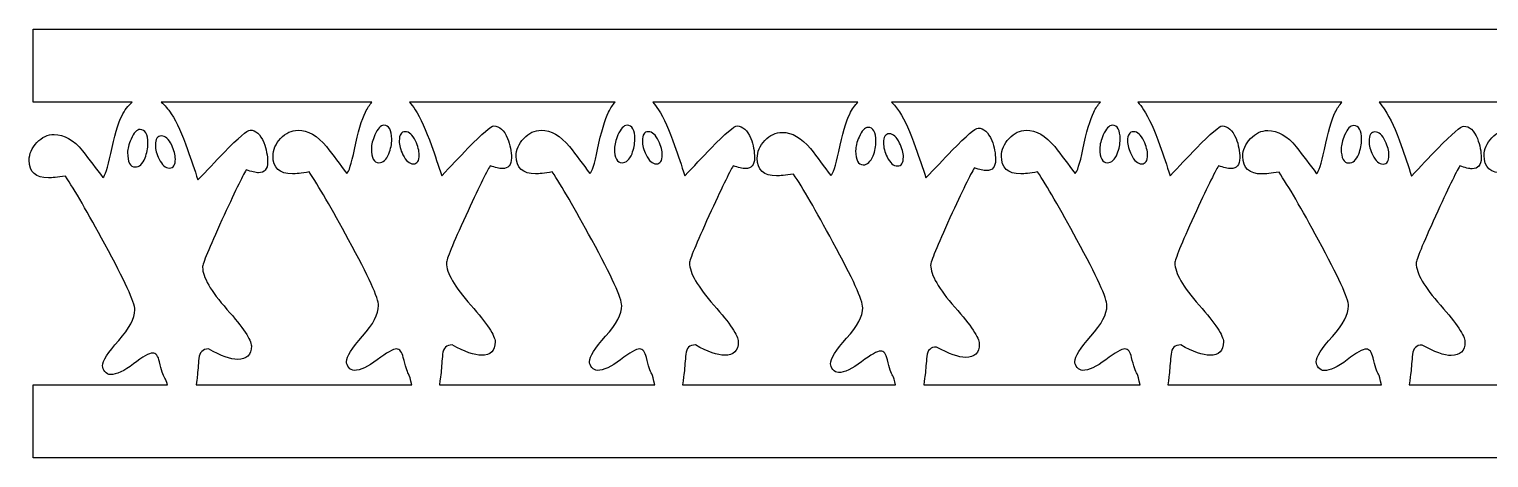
# Model space of a CAD drawing. Header units: centimetres. Extents: x -8.2 to 5.4, y 9.6 to 11.5.
# Drawn here: x -8.15 to -1.38, y 9.55 to 11.54 of the extents above; entities that cross this region are included whole.
import ezdxf

# ---------------------------------------------------------------- set-up
doc = ezdxf.new("R2010")
doc.units = ezdxf.units.CM
doc.header["$MEASUREMENT"] = 0
doc.layers.add('Layer 1', color=7, linetype='Continuous')

msp = doc.modelspace()

# ---------------------------------------------------------------- linework, layer by layer
at = {"layer": 'Layer 1'}
for points, knots in [([(-8.1369, 11.54226), (-8.1369, 11.54226), (-8.1369, 11.20311), (-8.1369, 11.20311), (-8.1369, 11.20311), (-8.1369, 11.20311), (-7.67593, 11.20311), (-7.67593, 11.20311), (-7.67593, 11.20311), (-7.69455, 11.18812), (-7.711, 11.16624), (-7.72512, 11.13791), (-7.72512, 11.13791), (-7.74251, 11.10288), (-7.75955, 11.04489), (-7.77602, 10.96405), (-7.77602, 10.96405), (-7.79051, 10.89667), (-7.80237, 10.8597), (-7.81205, 10.85252), (-7.81205, 10.85252), (-7.84396, 10.89474), (-7.87545, 10.93646), (-7.90642, 10.97777), (-7.90642, 10.97777), (-7.94896, 11.02808), (-7.99304, 11.05327), (-8.03853, 11.05327), (-8.03853, 11.05327), (-8.0685, 11.05327), (-8.09547, 11.04067), (-8.11917, 11.01552), (-8.11917, 11.01552), (-8.14288, 10.99037), (-8.15463, 10.9628), (-8.15463, 10.93316), (-8.15463, 10.93316), (-8.15463, 10.87837), (-8.12483, 10.85138), (-8.06484, 10.85138), (-8.06484, 10.85138), (-8.04937, 10.85138), (-8.02324, 10.85398), (-7.98649, 10.85939), (-7.98649, 10.85939), (-7.94392, 10.7965), (-7.88279, 10.691), (-7.80347, 10.54368), (-7.80347, 10.54368), (-7.7106, 10.37391), (-7.66392, 10.2724), (-7.66392, 10.23828), (-7.66392, 10.23828), (-7.66392, 10.19965), (-7.68901, 10.15214), (-7.73884, 10.09644), (-7.73884, 10.09644), (-7.78867, 10.04073), (-7.81377, 10.0014), (-7.81377, 9.97805), (-7.81377, 9.97805), (-7.81377, 9.96908), (-7.81016, 9.96016), (-7.8029, 9.95117), (-7.8029, 9.95117), (-7.79564, 9.94218), (-7.78685, 9.93744), (-7.77716, 9.93744), (-7.77716, 9.93744), (-7.74912, 9.93744), (-7.71374, 9.95396), (-7.67021, 9.9872), (-7.67021, 9.9872), (-7.62669, 10.02044), (-7.59703, 10.03753), (-7.58156, 10.03753), (-7.58156, 10.03753), (-7.56607, 10.03753), (-7.55532, 10.02387), (-7.54954, 9.99692), (-7.54954, 9.99692), (-7.54083, 9.9583), (-7.53268, 9.93311), (-7.52494, 9.92143), (-7.52494, 9.92143), (-7.52135, 9.91605), (-7.51678, 9.9043), (-7.51179, 9.88997), (-7.51179, 9.88997), (-7.51179, 9.88997), (-8.1369, 9.88997), (-8.1369, 9.88997), (-8.1369, 9.88997), (-8.1369, 9.88997), (-8.1369, 9.55082), (-8.1369, 9.55082), (-8.1369, 9.55082), (-8.1369, 9.55082), (5.40286, 9.55082), (5.40286, 9.55082), (5.40286, 9.55082), (5.40286, 9.55082), (5.40286, 9.88997), (5.40286, 9.88997), (5.40286, 9.88997), (5.40286, 9.88997), (5.04598, 9.88997), (5.04598, 9.88997), (5.04598, 9.88997), (5.04975, 9.91879), (5.0525, 9.94128), (5.05398, 9.94888), (5.05398, 9.94888), (5.05593, 9.97673), (5.05795, 10.00547), (5.06085, 10.03467), (5.06085, 10.03467), (5.06374, 10.06386), (5.07893, 10.07814), (5.10603, 10.07814), (5.10603, 10.07814), (5.16406, 10.04579), (5.20909, 10.03009), (5.241, 10.03009), (5.241, 10.03009), (5.28357, 10.03009), (5.30448, 10.05079), (5.30449, 10.09301), (5.30449, 10.09301), (5.30448, 10.12086), (5.26727, 10.17753), (5.19182, 10.26287), (5.19182, 10.26287), (5.11636, 10.3482), (5.07857, 10.41354), (5.07857, 10.45847), (5.07857, 10.45847), (5.07857, 10.47374), (5.10838, 10.54694), (5.16837, 10.67809), (5.16837, 10.67809), (5.22543, 10.80295), (5.26322, 10.88032), (5.28161, 10.91086), (5.28161, 10.91086), (5.30578, 10.90187), (5.32468, 10.8977), (5.33823, 10.8977), (5.33823, 10.8977), (5.36627, 10.8977), (5.37998, 10.91424), (5.37998, 10.94746), (5.37998, 10.94746), (5.37998, 10.97712), (5.37442, 11.00729), (5.36282, 11.03783), (5.36282, 11.03783), (5.34638, 11.07645), (5.32489, 11.09559), (5.29877, 11.09559), (5.29877, 11.09559), (5.28619, 11.09559), (5.24638, 11.06123), (5.17866, 10.99207), (5.17866, 10.99207), (5.13804, 10.94986), (5.09746, 10.90708), (5.05684, 10.86396), (5.05684, 10.86396), (5.04134, 10.91155), (5.02524, 10.95851), (5.0088, 11.00523), (5.0088, 11.00523), (4.98365, 11.0771), (4.95846, 11.13246), (4.93331, 11.17109), (4.93331, 11.17109), (4.92537, 11.18316), (4.91743, 11.19379), (4.90928, 11.20311), (4.90928, 11.20311), (4.90928, 11.20311), (5.40286, 11.20311), (5.40286, 11.20311), (5.40286, 11.20311), (5.40286, 11.20311), (5.40286, 11.54226), (5.40286, 11.54226), (5.40286, 11.54226), (5.40286, 11.54226), (-8.1369, 11.54226), (-8.1369, 11.54226), (-8.1369, 11.54226), (-8.1369, 11.54226), (-8.1369, 11.54226), (-8.1369, 11.54226)], [0, 0, 0, 0, 0.02, 0.02, 0.02, 0.02, 0.04, 0.04, 0.04, 0.04, 0.06, 0.06, 0.06, 0.06, 0.08, 0.08, 0.08, 0.08, 0.1, 0.1, 0.1, 0.1, 0.12, 0.12, 0.12, 0.12, 0.14, 0.14, 0.14, 0.14, 0.16, 0.16, 0.16, 0.16, 0.18, 0.18, 0.18, 0.18, 0.2, 0.2, 0.2, 0.2, 0.22, 0.22, 0.22, 0.22, 0.24, 0.24, 0.24, 0.24, 0.26, 0.26, 0.26, 0.26, 0.28, 0.28, 0.28, 0.28, 0.3, 0.3, 0.3, 0.3, 0.32, 0.32, 0.32, 0.32, 0.34, 0.34, 0.34, 0.34, 0.36, 0.36, 0.36, 0.36, 0.38, 0.38, 0.38, 0.38, 0.4, 0.4, 0.4, 0.4, 0.42, 0.42, 0.42, 0.42, 0.44, 0.44, 0.44, 0.44, 0.46, 0.46, 0.46, 0.46, 0.48, 0.48, 0.48, 0.48, 0.5, 0.5, 0.5, 0.5, 0.52, 0.52, 0.52, 0.52, 0.54, 0.54, 0.54, 0.54, 0.56, 0.56, 0.56, 0.56, 0.58, 0.58, 0.58, 0.58, 0.6, 0.6, 0.6, 0.6, 0.62, 0.62, 0.62, 0.62, 0.64, 0.64, 0.64, 0.64, 0.66, 0.66, 0.66, 0.66, 0.68, 0.68, 0.68, 0.68, 0.7, 0.7, 0.7, 0.7, 0.72, 0.72, 0.72, 0.72, 0.74, 0.74, 0.74, 0.74, 0.76, 0.76, 0.76, 0.76, 0.78, 0.78, 0.78, 0.78, 0.8, 0.8, 0.8, 0.8, 0.82, 0.82, 0.82, 0.82, 0.84, 0.84, 0.84, 0.84, 0.86, 0.86, 0.86, 0.86, 0.88, 0.88, 0.88, 0.88, 0.9, 0.9, 0.9, 0.9, 0.92, 0.92, 0.92, 0.92, 0.94, 0.94, 0.94, 0.94, 0.96, 0.96, 0.96, 0.96, 1, 1, 1, 1]), ([(-7.54153, 11.20311), (-7.54153, 11.20311), (-6.56297, 11.20311), (-6.56297, 11.20311), (-6.56297, 11.20311), (-6.57385, 11.19044), (-6.58366, 11.1755), (-6.59271, 11.15736), (-6.59271, 11.15736), (-6.61009, 11.12232), (-6.62714, 11.06433), (-6.64361, 10.98349), (-6.64361, 10.98349), (-6.6581, 10.91611), (-6.66996, 10.87915), (-6.67964, 10.87197), (-6.67964, 10.87197), (-6.71155, 10.91418), (-6.74304, 10.95591), (-6.77401, 10.99722), (-6.77401, 10.99722), (-6.81654, 11.04752), (-6.86063, 11.07271), (-6.90612, 11.07271), (-6.90612, 11.07271), (-6.93608, 11.07271), (-6.96306, 11.06012), (-6.98676, 11.03497), (-6.98676, 11.03497), (-7.01047, 11.00981), (-7.02222, 10.98224), (-7.02222, 10.95261), (-7.02222, 10.95261), (-7.02222, 10.89781), (-6.99241, 10.87025), (-6.93243, 10.87025), (-6.93243, 10.87025), (-6.91696, 10.87025), (-6.89083, 10.87343), (-6.85408, 10.87883), (-6.85408, 10.87883), (-6.81151, 10.81595), (-6.75038, 10.71045), (-6.67106, 10.56313), (-6.67106, 10.56313), (-6.57819, 10.39336), (-6.53208, 10.29185), (-6.53208, 10.25772), (-6.53208, 10.25772), (-6.53208, 10.2191), (-6.5566, 10.17159), (-6.60643, 10.11588), (-6.60643, 10.11588), (-6.65626, 10.06018), (-6.68135, 10.02085), (-6.68135, 9.99749), (-6.68135, 9.99749), (-6.68135, 9.98853), (-6.67775, 9.97961), (-6.67049, 9.97061), (-6.67049, 9.97061), (-6.66323, 9.96162), (-6.65501, 9.95689), (-6.64532, 9.95689), (-6.64532, 9.95689), (-6.61728, 9.95689), (-6.58133, 9.97341), (-6.5378, 10.00665), (-6.5378, 10.00665), (-6.49427, 10.03988), (-6.46462, 10.0564), (-6.44915, 10.0564), (-6.44915, 10.0564), (-6.43365, 10.0564), (-6.42291, 10.04332), (-6.41712, 10.01637), (-6.41712, 10.01637), (-6.40842, 9.97774), (-6.40027, 9.95255), (-6.39253, 9.94087), (-6.39253, 9.94087), (-6.38839, 9.93468), (-6.38349, 9.91516), (-6.37823, 9.88997), (-6.37823, 9.88997), (-6.37823, 9.88997), (-7.3791, 9.88997), (-7.3791, 9.88997), (-7.3791, 9.88997), (-7.37688, 9.90554), (-7.37519, 9.92026), (-7.37396, 9.92658), (-7.37396, 9.92658), (-7.37201, 9.95443), (-7.36941, 9.98317), (-7.36652, 10.01236), (-7.36652, 10.01236), (-7.36363, 10.04156), (-7.34901, 10.0564), (-7.32191, 10.0564), (-7.32191, 10.0564), (-7.26387, 10.02406), (-7.21885, 10.00779), (-7.18694, 10.00779), (-7.18694, 10.00779), (-7.14437, 10.00779), (-7.12288, 10.02849), (-7.12288, 10.0707), (-7.12288, 10.0707), (-7.12288, 10.09855), (-7.16067, 10.15523), (-7.23612, 10.24056), (-7.23612, 10.24056), (-7.31158, 10.3259), (-7.34936, 10.39123), (-7.34936, 10.43616), (-7.34936, 10.43616), (-7.34936, 10.45143), (-7.31956, 10.52464), (-7.25957, 10.65578), (-7.25957, 10.65578), (-7.20251, 10.78065), (-7.16472, 10.85859), (-7.14633, 10.88913), (-7.14633, 10.88913), (-7.12215, 10.88013), (-7.10326, 10.8754), (-7.08971, 10.8754), (-7.08971, 10.8754), (-7.06167, 10.8754), (-7.04739, 10.89193), (-7.04739, 10.92516), (-7.04739, 10.92516), (-7.04739, 10.95482), (-7.05352, 10.98498), (-7.06512, 11.01552), (-7.06512, 11.01552), (-7.08156, 11.05415), (-7.10248, 11.07329), (-7.1286, 11.07329), (-7.1286, 11.07329), (-7.14118, 11.07329), (-7.18156, 11.03893), (-7.24928, 10.96977), (-7.24928, 10.96977), (-7.2899, 10.92755), (-7.33048, 10.88478), (-7.3711, 10.84166), (-7.3711, 10.84166), (-7.3866, 10.88924), (-7.4027, 10.93621), (-7.41914, 10.98292), (-7.41914, 10.98292), (-7.44429, 11.0548), (-7.46948, 11.11015), (-7.49463, 11.14878), (-7.49463, 11.14878), (-7.51001, 11.1722), (-7.52539, 11.19004), (-7.54153, 11.20311), (-7.54153, 11.20311), (-7.54153, 11.20311), (-7.54153, 11.20311), (-7.54153, 11.20311)], [0, 0, 0, 0, 0.0238095, 0.0238095, 0.0238095, 0.0238095, 0.047619, 0.047619, 0.047619, 0.047619, 0.0714286, 0.0714286, 0.0714286, 0.0714286, 0.0952381, 0.0952381, 0.0952381, 0.0952381, 0.1190476, 0.1190476, 0.1190476, 0.1190476, 0.1428571, 0.1428571, 0.1428571, 0.1428571, 0.1666667, 0.1666667, 0.1666667, 0.1666667, 0.1904762, 0.1904762, 0.1904762, 0.1904762, 0.2142857, 0.2142857, 0.2142857, 0.2142857, 0.2380952, 0.2380952, 0.2380952, 0.2380952, 0.2619048, 0.2619048, 0.2619048, 0.2619048, 0.2857143, 0.2857143, 0.2857143, 0.2857143, 0.3095238, 0.3095238, 0.3095238, 0.3095238, 0.3333333, 0.3333333, 0.3333333, 0.3333333, 0.3571429, 0.3571429, 0.3571429, 0.3571429, 0.3809524, 0.3809524, 0.3809524, 0.3809524, 0.4047619, 0.4047619, 0.4047619, 0.4047619, 0.4285714, 0.4285714, 0.4285714, 0.4285714, 0.452381, 0.452381, 0.452381, 0.452381, 0.4761905, 0.4761905, 0.4761905, 0.4761905, 0.5, 0.5, 0.5, 0.5, 0.5238095, 0.5238095, 0.5238095, 0.5238095, 0.547619, 0.547619, 0.547619, 0.547619, 0.5714286, 0.5714286, 0.5714286, 0.5714286, 0.5952381, 0.5952381, 0.5952381, 0.5952381, 0.6190476, 0.6190476, 0.6190476, 0.6190476, 0.6428571, 0.6428571, 0.6428571, 0.6428571, 0.6666667, 0.6666667, 0.6666667, 0.6666667, 0.6904762, 0.6904762, 0.6904762, 0.6904762, 0.7142857, 0.7142857, 0.7142857, 0.7142857, 0.7380952, 0.7380952, 0.7380952, 0.7380952, 0.7619048, 0.7619048, 0.7619048, 0.7619048, 0.7857143, 0.7857143, 0.7857143, 0.7857143, 0.8095238, 0.8095238, 0.8095238, 0.8095238, 0.8333333, 0.8333333, 0.8333333, 0.8333333, 0.8571429, 0.8571429, 0.8571429, 0.8571429, 0.8809524, 0.8809524, 0.8809524, 0.8809524, 0.9047619, 0.9047619, 0.9047619, 0.9047619, 0.9285714, 0.9285714, 0.9285714, 0.9285714, 0.952381, 0.952381, 0.952381, 0.952381, 1, 1, 1, 1]), ([(-6.38853, 11.20311), (-6.38853, 11.20311), (-5.43341, 11.20311), (-5.43341, 11.20311), (-5.43341, 11.20311), (-5.44433, 11.19043), (-5.45468, 11.1755), (-5.46372, 11.15736), (-5.46372, 11.15736), (-5.48111, 11.12232), (-5.49815, 11.06433), (-5.51463, 10.98349), (-5.51463, 10.98349), (-5.52912, 10.91611), (-5.54098, 10.87915), (-5.55066, 10.87197), (-5.55066, 10.87197), (-5.58257, 10.91418), (-5.61406, 10.95591), (-5.64503, 10.99722), (-5.64503, 10.99722), (-5.68756, 11.04752), (-5.73165, 11.07271), (-5.77714, 11.07271), (-5.77714, 11.07271), (-5.8071, 11.07271), (-5.83408, 11.06012), (-5.85778, 11.03497), (-5.85778, 11.03497), (-5.88149, 11.00981), (-5.89324, 10.98224), (-5.89324, 10.95261), (-5.89324, 10.95261), (-5.89324, 10.89781), (-5.86286, 10.87025), (-5.80288, 10.87025), (-5.80288, 10.87025), (-5.78741, 10.87025), (-5.76185, 10.87343), (-5.72509, 10.87883), (-5.72509, 10.87883), (-5.68253, 10.81595), (-5.6214, 10.71045), (-5.54208, 10.56313), (-5.54208, 10.56313), (-5.44921, 10.39336), (-5.40253, 10.29185), (-5.40253, 10.25772), (-5.40253, 10.25772), (-5.40253, 10.2191), (-5.42762, 10.17159), (-5.47745, 10.11588), (-5.47745, 10.11588), (-5.52728, 10.06018), (-5.55237, 10.02085), (-5.55237, 9.99749), (-5.55237, 9.99749), (-5.55237, 9.98853), (-5.54877, 9.97961), (-5.54151, 9.97061), (-5.54151, 9.97061), (-5.53425, 9.96162), (-5.52545, 9.95689), (-5.51577, 9.95689), (-5.51577, 9.95689), (-5.48773, 9.95689), (-5.45178, 9.97341), (-5.40825, 10.00665), (-5.40825, 10.00665), (-5.36472, 10.03988), (-5.33564, 10.0564), (-5.32017, 10.0564), (-5.32017, 10.0564), (-5.30467, 10.0564), (-5.29393, 10.04332), (-5.28814, 10.01637), (-5.28814, 10.01637), (-5.27944, 9.97774), (-5.27129, 9.95255), (-5.26355, 9.94087), (-5.26355, 9.94087), (-5.25941, 9.93468), (-5.25453, 9.91515), (-5.24925, 9.88997), (-5.24925, 9.88997), (-5.24925, 9.88997), (-6.24955, 9.88997), (-6.24955, 9.88997), (-6.24955, 9.88997), (-6.24601, 9.91737), (-6.24298, 9.93869), (-6.24154, 9.94602), (-6.24154, 9.94602), (-6.2396, 9.97387), (-6.23757, 10.00262), (-6.23468, 10.03181), (-6.23468, 10.03181), (-6.23179, 10.061), (-6.2166, 10.07528), (-6.1895, 10.07528), (-6.1895, 10.07528), (-6.13146, 10.04293), (-6.08644, 10.02724), (-6.05452, 10.02723), (-6.05452, 10.02723), (-6.01196, 10.02724), (-5.99047, 10.04793), (-5.99047, 10.09015), (-5.99047, 10.09015), (-5.99047, 10.118), (-6.02826, 10.17467), (-6.10371, 10.26001), (-6.10371, 10.26001), (-6.17916, 10.34534), (-6.21695, 10.41068), (-6.21695, 10.45561), (-6.21695, 10.45561), (-6.21695, 10.47088), (-6.18714, 10.54408), (-6.12716, 10.67523), (-6.12716, 10.67523), (-6.0701, 10.80009), (-6.03231, 10.87746), (-6.01392, 10.908), (-6.01392, 10.908), (-5.98974, 10.89901), (-5.97085, 10.89484), (-5.9573, 10.89485), (-5.9573, 10.89485), (-5.92925, 10.89484), (-5.91498, 10.91138), (-5.91497, 10.9446), (-5.91497, 10.9446), (-5.91498, 10.97426), (-5.9211, 11.00443), (-5.9327, 11.03497), (-5.9327, 11.03497), (-5.94915, 11.07359), (-5.97064, 11.09273), (-5.99676, 11.09273), (-5.99676, 11.09273), (-6.00934, 11.09273), (-6.04915, 11.05838), (-6.11686, 10.98921), (-6.11686, 10.98921), (-6.15748, 10.947), (-6.19806, 10.90422), (-6.23868, 10.8611), (-6.23868, 10.8611), (-6.25418, 10.90869), (-6.27028, 10.95566), (-6.28673, 11.00237), (-6.28673, 11.00237), (-6.31188, 11.07424), (-6.33707, 11.1296), (-6.36222, 11.16823), (-6.36222, 11.16823), (-6.37092, 11.18147), (-6.37958, 11.19318), (-6.38853, 11.20311), (-6.38853, 11.20311), (-6.38853, 11.20311), (-6.38853, 11.20311), (-6.38853, 11.20311)], [0, 0, 0, 0, 0.0238095, 0.0238095, 0.0238095, 0.0238095, 0.047619, 0.047619, 0.047619, 0.047619, 0.0714286, 0.0714286, 0.0714286, 0.0714286, 0.0952381, 0.0952381, 0.0952381, 0.0952381, 0.1190476, 0.1190476, 0.1190476, 0.1190476, 0.1428571, 0.1428571, 0.1428571, 0.1428571, 0.1666667, 0.1666667, 0.1666667, 0.1666667, 0.1904762, 0.1904762, 0.1904762, 0.1904762, 0.2142857, 0.2142857, 0.2142857, 0.2142857, 0.2380952, 0.2380952, 0.2380952, 0.2380952, 0.2619048, 0.2619048, 0.2619048, 0.2619048, 0.2857143, 0.2857143, 0.2857143, 0.2857143, 0.3095238, 0.3095238, 0.3095238, 0.3095238, 0.3333333, 0.3333333, 0.3333333, 0.3333333, 0.3571429, 0.3571429, 0.3571429, 0.3571429, 0.3809524, 0.3809524, 0.3809524, 0.3809524, 0.4047619, 0.4047619, 0.4047619, 0.4047619, 0.4285714, 0.4285714, 0.4285714, 0.4285714, 0.452381, 0.452381, 0.452381, 0.452381, 0.4761905, 0.4761905, 0.4761905, 0.4761905, 0.5, 0.5, 0.5, 0.5, 0.5238095, 0.5238095, 0.5238095, 0.5238095, 0.547619, 0.547619, 0.547619, 0.547619, 0.5714286, 0.5714286, 0.5714286, 0.5714286, 0.5952381, 0.5952381, 0.5952381, 0.5952381, 0.6190476, 0.6190476, 0.6190476, 0.6190476, 0.6428571, 0.6428571, 0.6428571, 0.6428571, 0.6666667, 0.6666667, 0.6666667, 0.6666667, 0.6904762, 0.6904762, 0.6904762, 0.6904762, 0.7142857, 0.7142857, 0.7142857, 0.7142857, 0.7380952, 0.7380952, 0.7380952, 0.7380952, 0.7619048, 0.7619048, 0.7619048, 0.7619048, 0.7857143, 0.7857143, 0.7857143, 0.7857143, 0.8095238, 0.8095238, 0.8095238, 0.8095238, 0.8333333, 0.8333333, 0.8333333, 0.8333333, 0.8571429, 0.8571429, 0.8571429, 0.8571429, 0.8809524, 0.8809524, 0.8809524, 0.8809524, 0.9047619, 0.9047619, 0.9047619, 0.9047619, 0.9285714, 0.9285714, 0.9285714, 0.9285714, 0.952381, 0.952381, 0.952381, 0.952381, 1, 1, 1, 1]), ([(-5.25898, 11.20311), (-5.25898, 11.20311), (-4.30558, 11.20311), (-4.30558, 11.20311), (-4.30558, 11.20311), (-4.31985, 11.18892), (-4.33249, 11.17051), (-4.3439, 11.14764), (-4.3439, 11.14764), (-4.36128, 11.1126), (-4.37832, 11.05461), (-4.3948, 10.97377), (-4.3948, 10.97377), (-4.40929, 10.90639), (-4.42172, 10.86943), (-4.4314, 10.86225), (-4.4314, 10.86225), (-4.46331, 10.90446), (-4.4948, 10.94619), (-4.52577, 10.9875), (-4.52577, 10.9875), (-4.56831, 11.0378), (-4.61182, 11.06299), (-4.65731, 11.06299), (-4.65731, 11.06299), (-4.68727, 11.06299), (-4.71425, 11.05039), (-4.73795, 11.02524), (-4.73795, 11.02524), (-4.76166, 11.00009), (-4.77341, 10.97252), (-4.77341, 10.94289), (-4.77341, 10.94289), (-4.77341, 10.88809), (-4.7436, 10.86053), (-4.68362, 10.86053), (-4.68362, 10.86053), (-4.66815, 10.86053), (-4.64202, 10.86371), (-4.60527, 10.86911), (-4.60527, 10.86911), (-4.5627, 10.80622), (-4.50157, 10.70072), (-4.42225, 10.55341), (-4.42225, 10.55341), (-4.32938, 10.38364), (-4.28327, 10.28213), (-4.28327, 10.248), (-4.28327, 10.248), (-4.28327, 10.20937), (-4.30836, 10.16186), (-4.35819, 10.10616), (-4.35819, 10.10616), (-4.40802, 10.05046), (-4.43254, 10.01113), (-4.43254, 9.98777), (-4.43254, 9.98777), (-4.43254, 9.97881), (-4.42894, 9.96988), (-4.42168, 9.96089), (-4.42168, 9.96089), (-4.41442, 9.9519), (-4.4062, 9.94717), (-4.39651, 9.94716), (-4.39651, 9.94716), (-4.36847, 9.94717), (-4.33252, 9.96368), (-4.28899, 9.99692), (-4.28899, 9.99692), (-4.24546, 10.03016), (-4.21581, 10.04668), (-4.20034, 10.04668), (-4.20034, 10.04668), (-4.18484, 10.04668), (-4.17467, 10.03359), (-4.16889, 10.00665), (-4.16889, 10.00665), (-4.16018, 9.96802), (-4.15146, 9.94283), (-4.14372, 9.93115), (-4.14372, 9.93115), (-4.14019, 9.92586), (-4.13603, 9.90976), (-4.13171, 9.88997), (-4.13171, 9.88997), (-4.13171, 9.88997), (-5.12, 9.88997), (-5.12, 9.88997), (-5.12, 9.88997), (-5.11648, 9.91734), (-5.114, 9.93869), (-5.11256, 9.94602), (-5.11256, 9.94602), (-5.11062, 9.97387), (-5.10802, 10.00262), (-5.10513, 10.03181), (-5.10513, 10.03181), (-5.10224, 10.061), (-5.08762, 10.07528), (-5.06052, 10.07528), (-5.06052, 10.07528), (-5.00248, 10.04293), (-4.95746, 10.02724), (-4.92554, 10.02723), (-4.92554, 10.02723), (-4.88298, 10.02724), (-4.86149, 10.04793), (-4.86149, 10.09015), (-4.86149, 10.09015), (-4.86149, 10.118), (-4.89928, 10.17467), (-4.97473, 10.26001), (-4.97473, 10.26001), (-5.05018, 10.34534), (-5.08797, 10.41068), (-5.08797, 10.45561), (-5.08797, 10.45561), (-5.08797, 10.47088), (-5.05759, 10.54408), (-4.99761, 10.67523), (-4.99761, 10.67523), (-4.94054, 10.80009), (-4.90333, 10.87746), (-4.88494, 10.908), (-4.88494, 10.908), (-4.86076, 10.89901), (-4.84187, 10.89484), (-4.82832, 10.89485), (-4.82832, 10.89485), (-4.80027, 10.89484), (-4.78599, 10.91138), (-4.78599, 10.9446), (-4.78599, 10.9446), (-4.78599, 10.97426), (-4.79155, 11.00443), (-4.80315, 11.03497), (-4.80315, 11.03497), (-4.8196, 11.07359), (-4.84108, 11.09273), (-4.86721, 11.09273), (-4.86721, 11.09273), (-4.87978, 11.09273), (-4.92016, 11.05838), (-4.98788, 10.98921), (-4.98788, 10.98921), (-5.0285, 10.947), (-5.06908, 10.90422), (-5.1097, 10.8611), (-5.1097, 10.8611), (-5.1252, 10.90869), (-5.1413, 10.95566), (-5.15774, 11.00237), (-5.15774, 11.00237), (-5.1829, 11.07424), (-5.20752, 11.1296), (-5.23267, 11.16823), (-5.23267, 11.16823), (-5.24137, 11.18147), (-5.25002, 11.19318), (-5.25898, 11.20311)], [0, 0, 0, 0, 0.0243902, 0.0243902, 0.0243902, 0.0243902, 0.0487805, 0.0487805, 0.0487805, 0.0487805, 0.0731707, 0.0731707, 0.0731707, 0.0731707, 0.097561, 0.097561, 0.097561, 0.097561, 0.1219512, 0.1219512, 0.1219512, 0.1219512, 0.1463415, 0.1463415, 0.1463415, 0.1463415, 0.1707317, 0.1707317, 0.1707317, 0.1707317, 0.195122, 0.195122, 0.195122, 0.195122, 0.2195122, 0.2195122, 0.2195122, 0.2195122, 0.2439024, 0.2439024, 0.2439024, 0.2439024, 0.2682927, 0.2682927, 0.2682927, 0.2682927, 0.2926829, 0.2926829, 0.2926829, 0.2926829, 0.3170732, 0.3170732, 0.3170732, 0.3170732, 0.3414634, 0.3414634, 0.3414634, 0.3414634, 0.3658537, 0.3658537, 0.3658537, 0.3658537, 0.3902439, 0.3902439, 0.3902439, 0.3902439, 0.4146341, 0.4146341, 0.4146341, 0.4146341, 0.4390244, 0.4390244, 0.4390244, 0.4390244, 0.4634146, 0.4634146, 0.4634146, 0.4634146, 0.4878049, 0.4878049, 0.4878049, 0.4878049, 0.5121951, 0.5121951, 0.5121951, 0.5121951, 0.5365854, 0.5365854, 0.5365854, 0.5365854, 0.5609756, 0.5609756, 0.5609756, 0.5609756, 0.5853659, 0.5853659, 0.5853659, 0.5853659, 0.6097561, 0.6097561, 0.6097561, 0.6097561, 0.6341463, 0.6341463, 0.6341463, 0.6341463, 0.6585366, 0.6585366, 0.6585366, 0.6585366, 0.6829268, 0.6829268, 0.6829268, 0.6829268, 0.7073171, 0.7073171, 0.7073171, 0.7073171, 0.7317073, 0.7317073, 0.7317073, 0.7317073, 0.7560976, 0.7560976, 0.7560976, 0.7560976, 0.7804878, 0.7804878, 0.7804878, 0.7804878, 0.804878, 0.804878, 0.804878, 0.804878, 0.8292683, 0.8292683, 0.8292683, 0.8292683, 0.8536585, 0.8536585, 0.8536585, 0.8536585, 0.8780488, 0.8780488, 0.8780488, 0.8780488, 0.902439, 0.902439, 0.902439, 0.902439, 0.9268293, 0.9268293, 0.9268293, 0.9268293, 0.9512195, 0.9512195, 0.9512195, 0.9512195, 1, 1, 1, 1]), ([(-4.14944, 11.20311), (-4.14944, 11.20311), (-3.18003, 11.20311), (-3.18003, 11.20311), (-3.18003, 11.20311), (-3.19094, 11.19043), (-3.2013, 11.1755), (-3.21034, 11.15736), (-3.21034, 11.15736), (-3.22773, 11.12232), (-3.2442, 11.06433), (-3.26067, 10.98349), (-3.26067, 10.98349), (-3.27516, 10.91611), (-3.28759, 10.87915), (-3.29727, 10.87197), (-3.29727, 10.87197), (-3.32918, 10.91418), (-3.36067, 10.95591), (-3.39164, 10.99722), (-3.39164, 10.99722), (-3.43418, 11.04752), (-3.47826, 11.07271), (-3.52375, 11.07271), (-3.52375, 11.07271), (-3.55372, 11.07271), (-3.58012, 11.06012), (-3.60382, 11.03497), (-3.60382, 11.03497), (-3.62753, 11.00981), (-3.63928, 10.98224), (-3.63928, 10.95261), (-3.63928, 10.95261), (-3.63928, 10.89781), (-3.60948, 10.87025), (-3.54949, 10.87025), (-3.54949, 10.87025), (-3.53402, 10.87025), (-3.50789, 10.87343), (-3.47114, 10.87883), (-3.47114, 10.87883), (-3.42857, 10.81595), (-3.36801, 10.71045), (-3.28869, 10.56313), (-3.28869, 10.56313), (-3.19582, 10.39336), (-3.14914, 10.29185), (-3.14914, 10.25772), (-3.14914, 10.25772), (-3.14914, 10.2191), (-3.17424, 10.17159), (-3.22407, 10.11588), (-3.22407, 10.11588), (-3.2739, 10.06018), (-3.29842, 10.02085), (-3.29842, 9.99749), (-3.29842, 9.99749), (-3.29842, 9.98853), (-3.29481, 9.97961), (-3.28755, 9.97061), (-3.28755, 9.97061), (-3.28029, 9.96162), (-3.27207, 9.95689), (-3.26238, 9.95689), (-3.26238, 9.95689), (-3.23434, 9.95689), (-3.19839, 9.97341), (-3.15486, 10.00665), (-3.15486, 10.00665), (-3.11134, 10.03988), (-3.08168, 10.0564), (-3.06621, 10.0564), (-3.06621, 10.0564), (-3.05072, 10.0564), (-3.04054, 10.04332), (-3.03476, 10.01637), (-3.03476, 10.01637), (-3.02605, 9.97774), (-3.01733, 9.95255), (-3.00959, 9.94087), (-3.00959, 9.94087), (-3.00545, 9.93468), (-3.00053, 9.91515), (-2.9953, 9.88997), (-2.9953, 9.88997), (-2.9953, 9.88997), (-3.9996, 9.88997), (-3.9996, 9.88997), (-3.9996, 9.88997), (-3.99697, 9.91058), (-3.99449, 9.93023), (-3.9933, 9.9363), (-3.9933, 9.9363), (-3.99136, 9.96415), (-3.98876, 9.99289), (-3.98587, 10.02209), (-3.98587, 10.02209), (-3.98298, 10.05128), (-3.96779, 10.06555), (-3.94069, 10.06555), (-3.94069, 10.06555), (-3.88265, 10.03321), (-3.83763, 10.01751), (-3.80571, 10.01751), (-3.80571, 10.01751), (-3.76315, 10.01751), (-3.74223, 10.03821), (-3.74223, 10.08042), (-3.74223, 10.08042), (-3.74223, 10.10828), (-3.78002, 10.16495), (-3.85547, 10.25029), (-3.85547, 10.25029), (-3.93093, 10.33562), (-3.96814, 10.40095), (-3.96814, 10.44588), (-3.96814, 10.44588), (-3.96814, 10.46115), (-3.93833, 10.53436), (-3.87835, 10.6655), (-3.87835, 10.6655), (-3.82129, 10.79037), (-3.7835, 10.86774), (-3.76511, 10.89828), (-3.76511, 10.89828), (-3.74093, 10.88929), (-3.72204, 10.88512), (-3.70849, 10.88512), (-3.70849, 10.88512), (-3.68044, 10.88512), (-3.66674, 10.90165), (-3.66674, 10.93488), (-3.66674, 10.93488), (-3.66674, 10.96454), (-3.67229, 10.99471), (-3.68389, 11.02524), (-3.68389, 11.02524), (-3.70034, 11.06387), (-3.72182, 11.08301), (-3.74795, 11.08301), (-3.74795, 11.08301), (-3.76053, 11.08301), (-3.80034, 11.04865), (-3.86805, 10.97949), (-3.86805, 10.97949), (-3.90867, 10.93727), (-3.94925, 10.8945), (-3.98987, 10.85138), (-3.98987, 10.85138), (-4.00537, 10.89897), (-4.02147, 10.94593), (-4.03792, 10.99264), (-4.03792, 10.99264), (-4.06307, 11.06452), (-4.08826, 11.11988), (-4.11341, 11.1585), (-4.11341, 11.1585), (-4.12519, 11.17644), (-4.13719, 11.19125), (-4.14944, 11.20311)], [0, 0, 0, 0, 0.0243902, 0.0243902, 0.0243902, 0.0243902, 0.0487805, 0.0487805, 0.0487805, 0.0487805, 0.0731707, 0.0731707, 0.0731707, 0.0731707, 0.097561, 0.097561, 0.097561, 0.097561, 0.1219512, 0.1219512, 0.1219512, 0.1219512, 0.1463415, 0.1463415, 0.1463415, 0.1463415, 0.1707317, 0.1707317, 0.1707317, 0.1707317, 0.195122, 0.195122, 0.195122, 0.195122, 0.2195122, 0.2195122, 0.2195122, 0.2195122, 0.2439024, 0.2439024, 0.2439024, 0.2439024, 0.2682927, 0.2682927, 0.2682927, 0.2682927, 0.2926829, 0.2926829, 0.2926829, 0.2926829, 0.3170732, 0.3170732, 0.3170732, 0.3170732, 0.3414634, 0.3414634, 0.3414634, 0.3414634, 0.3658537, 0.3658537, 0.3658537, 0.3658537, 0.3902439, 0.3902439, 0.3902439, 0.3902439, 0.4146341, 0.4146341, 0.4146341, 0.4146341, 0.4390244, 0.4390244, 0.4390244, 0.4390244, 0.4634146, 0.4634146, 0.4634146, 0.4634146, 0.4878049, 0.4878049, 0.4878049, 0.4878049, 0.5121951, 0.5121951, 0.5121951, 0.5121951, 0.5365854, 0.5365854, 0.5365854, 0.5365854, 0.5609756, 0.5609756, 0.5609756, 0.5609756, 0.5853659, 0.5853659, 0.5853659, 0.5853659, 0.6097561, 0.6097561, 0.6097561, 0.6097561, 0.6341463, 0.6341463, 0.6341463, 0.6341463, 0.6585366, 0.6585366, 0.6585366, 0.6585366, 0.6829268, 0.6829268, 0.6829268, 0.6829268, 0.7073171, 0.7073171, 0.7073171, 0.7073171, 0.7317073, 0.7317073, 0.7317073, 0.7317073, 0.7560976, 0.7560976, 0.7560976, 0.7560976, 0.7804878, 0.7804878, 0.7804878, 0.7804878, 0.804878, 0.804878, 0.804878, 0.804878, 0.8292683, 0.8292683, 0.8292683, 0.8292683, 0.8536585, 0.8536585, 0.8536585, 0.8536585, 0.8780488, 0.8780488, 0.8780488, 0.8780488, 0.902439, 0.902439, 0.902439, 0.902439, 0.9268293, 0.9268293, 0.9268293, 0.9268293, 0.9512195, 0.9512195, 0.9512195, 0.9512195, 1, 1, 1, 1]), ([(-3.00559, 11.20311), (-3.00559, 11.20311), (-2.05791, 11.20311), (-2.05791, 11.20311), (-2.05791, 11.20311), (-2.06903, 11.19039), (-2.07961, 11.17522), (-2.08879, 11.15679), (-2.08879, 11.15679), (-2.10618, 11.12175), (-2.12322, 11.06376), (-2.13969, 10.98292), (-2.13969, 10.98292), (-2.15419, 10.91554), (-2.16604, 10.87801), (-2.17573, 10.87082), (-2.17573, 10.87082), (-2.20764, 10.91304), (-2.23913, 10.95476), (-2.27009, 10.99608), (-2.27009, 10.99608), (-2.31263, 11.04638), (-2.35672, 11.07157), (-2.40221, 11.07157), (-2.40221, 11.07157), (-2.43217, 11.07157), (-2.45915, 11.05897), (-2.48285, 11.03382), (-2.48285, 11.03382), (-2.50655, 11.00867), (-2.51831, 10.9811), (-2.51831, 10.95147), (-2.51831, 10.95147), (-2.51831, 10.89667), (-2.4885, 10.86968), (-2.42852, 10.86968), (-2.42852, 10.86968), (-2.41305, 10.86968), (-2.38692, 10.87229), (-2.35016, 10.87769), (-2.35016, 10.87769), (-2.3076, 10.8148), (-2.24647, 10.70987), (-2.16715, 10.56256), (-2.16715, 10.56256), (-2.07428, 10.39279), (-2.0276, 10.29071), (-2.0276, 10.25658), (-2.0276, 10.25658), (-2.0276, 10.21795), (-2.05269, 10.17044), (-2.10252, 10.11474), (-2.10252, 10.11474), (-2.15235, 10.05904), (-2.17744, 10.01971), (-2.17744, 9.99635), (-2.17744, 9.99635), (-2.17744, 9.98739), (-2.17384, 9.97846), (-2.16658, 9.96947), (-2.16658, 9.96947), (-2.15931, 9.96048), (-2.15052, 9.95574), (-2.14084, 9.95574), (-2.14084, 9.95574), (-2.1128, 9.95574), (-2.07742, 9.97284), (-2.03389, 10.00607), (-2.03389, 10.00607), (-1.99036, 10.03931), (-1.96071, 10.05583), (-1.94524, 10.05583), (-1.94524, 10.05583), (-1.92974, 10.05583), (-1.919, 10.04217), (-1.91321, 10.01522), (-1.91321, 10.01522), (-1.9045, 9.9766), (-1.89635, 9.95141), (-1.88862, 9.93973), (-1.88862, 9.93973), (-1.88455, 9.93365), (-1.88006, 9.91446), (-1.87489, 9.88997), (-1.87489, 9.88997), (-1.87489, 9.88997), (-2.86661, 9.88997), (-2.86661, 9.88997), (-2.86661, 9.88997), (-2.86309, 9.91734), (-2.86061, 9.93869), (-2.85918, 9.94602), (-2.85918, 9.94602), (-2.85723, 9.97387), (-2.85464, 10.00262), (-2.85174, 10.03181), (-2.85174, 10.03181), (-2.84885, 10.061), (-2.83366, 10.07528), (-2.80656, 10.07528), (-2.80656, 10.07528), (-2.74852, 10.04293), (-2.7035, 10.02724), (-2.67159, 10.02723), (-2.67159, 10.02723), (-2.62902, 10.02724), (-2.6081, 10.04793), (-2.6081, 10.09015), (-2.6081, 10.09015), (-2.6081, 10.118), (-2.64589, 10.17467), (-2.72134, 10.26001), (-2.72134, 10.26001), (-2.7968, 10.34534), (-2.83401, 10.41068), (-2.83401, 10.45561), (-2.83401, 10.45561), (-2.83401, 10.47088), (-2.80421, 10.54408), (-2.74422, 10.67523), (-2.74422, 10.67523), (-2.68716, 10.80009), (-2.64937, 10.87746), (-2.63098, 10.908), (-2.63098, 10.908), (-2.6068, 10.89901), (-2.58791, 10.89484), (-2.57436, 10.89485), (-2.57436, 10.89485), (-2.54632, 10.89484), (-2.53261, 10.91138), (-2.53261, 10.9446), (-2.53261, 10.9446), (-2.53261, 10.97426), (-2.53817, 11.00443), (-2.54977, 11.03497), (-2.54977, 11.03497), (-2.56621, 11.07359), (-2.5877, 11.09273), (-2.61382, 11.09273), (-2.61382, 11.09273), (-2.6264, 11.09273), (-2.66621, 11.05838), (-2.73393, 10.98921), (-2.73393, 10.98921), (-2.77455, 10.947), (-2.81513, 10.90422), (-2.85575, 10.8611), (-2.85575, 10.8611), (-2.87124, 10.90869), (-2.88735, 10.95566), (-2.90379, 11.00237), (-2.90379, 11.00237), (-2.92894, 11.07424), (-2.95413, 11.1296), (-2.97928, 11.16823), (-2.97928, 11.16823), (-2.98798, 11.18147), (-2.99663, 11.19318), (-3.00559, 11.20311)], [0, 0, 0, 0, 0.0243902, 0.0243902, 0.0243902, 0.0243902, 0.0487805, 0.0487805, 0.0487805, 0.0487805, 0.0731707, 0.0731707, 0.0731707, 0.0731707, 0.097561, 0.097561, 0.097561, 0.097561, 0.1219512, 0.1219512, 0.1219512, 0.1219512, 0.1463415, 0.1463415, 0.1463415, 0.1463415, 0.1707317, 0.1707317, 0.1707317, 0.1707317, 0.195122, 0.195122, 0.195122, 0.195122, 0.2195122, 0.2195122, 0.2195122, 0.2195122, 0.2439024, 0.2439024, 0.2439024, 0.2439024, 0.2682927, 0.2682927, 0.2682927, 0.2682927, 0.2926829, 0.2926829, 0.2926829, 0.2926829, 0.3170732, 0.3170732, 0.3170732, 0.3170732, 0.3414634, 0.3414634, 0.3414634, 0.3414634, 0.3658537, 0.3658537, 0.3658537, 0.3658537, 0.3902439, 0.3902439, 0.3902439, 0.3902439, 0.4146341, 0.4146341, 0.4146341, 0.4146341, 0.4390244, 0.4390244, 0.4390244, 0.4390244, 0.4634146, 0.4634146, 0.4634146, 0.4634146, 0.4878049, 0.4878049, 0.4878049, 0.4878049, 0.5121951, 0.5121951, 0.5121951, 0.5121951, 0.5365854, 0.5365854, 0.5365854, 0.5365854, 0.5609756, 0.5609756, 0.5609756, 0.5609756, 0.5853659, 0.5853659, 0.5853659, 0.5853659, 0.6097561, 0.6097561, 0.6097561, 0.6097561, 0.6341463, 0.6341463, 0.6341463, 0.6341463, 0.6585366, 0.6585366, 0.6585366, 0.6585366, 0.6829268, 0.6829268, 0.6829268, 0.6829268, 0.7073171, 0.7073171, 0.7073171, 0.7073171, 0.7317073, 0.7317073, 0.7317073, 0.7317073, 0.7560976, 0.7560976, 0.7560976, 0.7560976, 0.7804878, 0.7804878, 0.7804878, 0.7804878, 0.804878, 0.804878, 0.804878, 0.804878, 0.8292683, 0.8292683, 0.8292683, 0.8292683, 0.8536585, 0.8536585, 0.8536585, 0.8536585, 0.8780488, 0.8780488, 0.8780488, 0.8780488, 0.902439, 0.902439, 0.902439, 0.902439, 0.9268293, 0.9268293, 0.9268293, 0.9268293, 0.9512195, 0.9512195, 0.9512195, 0.9512195, 1, 1, 1, 1]), ([(-1.88576, 11.20311), (-1.88576, 11.20311), (-0.94094, 11.20311), (-0.94094, 11.20311), (-0.94094, 11.20311), (-0.95083, 11.19105), (-0.96008, 11.17689), (-0.96839, 11.16022), (-0.96839, 11.16022), (-0.98578, 11.12518), (-1.00225, 11.06719), (-1.01872, 10.98635), (-1.01872, 10.98635), (-1.03322, 10.91897), (-1.04564, 10.88201), (-1.05532, 10.87483), (-1.05532, 10.87483), (-1.08724, 10.91704), (-1.11873, 10.95877), (-1.14969, 11.00008), (-1.14969, 11.00008), (-1.19223, 11.05038), (-1.23632, 11.07557), (-1.28181, 11.07557), (-1.28181, 11.07557), (-1.31177, 11.07557), (-1.33817, 11.06298), (-1.36188, 11.03783), (-1.36188, 11.03783), (-1.38558, 11.01267), (-1.39791, 10.9851), (-1.39791, 10.95547), (-1.39791, 10.95547), (-1.39791, 10.90067), (-1.36753, 10.87311), (-1.30754, 10.87311), (-1.30754, 10.87311), (-1.29208, 10.87311), (-1.26594, 10.87629), (-1.22919, 10.88169), (-1.22919, 10.88169), (-1.18662, 10.81881), (-1.12607, 10.7133), (-1.04675, 10.56599), (-1.04675, 10.56599), (-0.95388, 10.39622), (-0.9072, 10.29414), (-0.9072, 10.26001), (-0.9072, 10.26001), (-0.9072, 10.22138), (-0.93229, 10.17445), (-0.98212, 10.11874), (-0.98212, 10.11874), (-1.03195, 10.06304), (-1.05647, 10.02371), (-1.05647, 10.00035), (-1.05647, 10.00035), (-1.05647, 9.99139), (-1.05286, 9.98247), (-1.0456, 9.97347), (-1.0456, 9.97347), (-1.03834, 9.96448), (-1.03012, 9.95975), (-1.02044, 9.95975), (-1.02044, 9.95975), (-0.99239, 9.95975), (-0.95644, 9.97627), (-0.91292, 10.00951), (-0.91292, 10.00951), (-0.86939, 10.04274), (-0.83974, 10.05926), (-0.82427, 10.05926), (-0.82427, 10.05926), (-0.80877, 10.05926), (-0.7986, 10.04617), (-0.79281, 10.01923), (-0.79281, 10.01923), (-0.7841, 9.9806), (-0.77595, 9.95541), (-0.76822, 9.94373), (-0.76822, 9.94373), (-0.7639, 9.93727), (-0.75891, 9.91678), (-0.75335, 9.88997), (-0.75335, 9.88997), (-0.75335, 9.88997), (-1.74507, 9.88997), (-1.74507, 9.88997), (-1.74507, 9.88997), (-1.7416, 9.91699), (-1.73905, 9.93819), (-1.73763, 9.94545), (-1.73763, 9.94545), (-1.73568, 9.9733), (-1.73309, 10.00147), (-1.7302, 10.03067), (-1.7302, 10.03067), (-1.7273, 10.05986), (-1.71269, 10.0747), (-1.68559, 10.0747), (-1.68559, 10.0747), (-1.62755, 10.04236), (-1.58252, 10.02609), (-1.55061, 10.02609), (-1.55061, 10.02609), (-1.50804, 10.02609), (-1.48656, 10.04736), (-1.48656, 10.08957), (-1.48656, 10.08957), (-1.48656, 10.11743), (-1.52435, 10.1741), (-1.5998, 10.25944), (-1.5998, 10.25944), (-1.67525, 10.34477), (-1.71304, 10.40953), (-1.71304, 10.45446), (-1.71304, 10.45446), (-1.71304, 10.46973), (-1.68323, 10.54294), (-1.62325, 10.67408), (-1.62325, 10.67408), (-1.56618, 10.79895), (-1.5284, 10.87689), (-1.51001, 10.90743), (-1.51001, 10.90743), (-1.48583, 10.89844), (-1.46694, 10.8937), (-1.45338, 10.8937), (-1.45338, 10.8937), (-1.42534, 10.8937), (-1.41106, 10.91023), (-1.41106, 10.94346), (-1.41106, 10.94346), (-1.41106, 10.97312), (-1.41719, 11.00328), (-1.42879, 11.03382), (-1.42879, 11.03382), (-1.44524, 11.07245), (-1.46615, 11.09159), (-1.49228, 11.09159), (-1.49228, 11.09159), (-1.50485, 11.09159), (-1.54523, 11.05723), (-1.61295, 10.98807), (-1.61295, 10.98807), (-1.65357, 10.94585), (-1.69415, 10.90308), (-1.73477, 10.85996), (-1.73477, 10.85996), (-1.75027, 10.90755), (-1.76637, 10.95508), (-1.78281, 11.0018), (-1.78281, 11.0018), (-1.80797, 11.07367), (-1.83316, 11.12846), (-1.85831, 11.16708), (-1.85831, 11.16708), (-1.86737, 11.18088), (-1.87648, 11.19291), (-1.88576, 11.20311)], [0, 0, 0, 0, 0.0243902, 0.0243902, 0.0243902, 0.0243902, 0.0487805, 0.0487805, 0.0487805, 0.0487805, 0.0731707, 0.0731707, 0.0731707, 0.0731707, 0.097561, 0.097561, 0.097561, 0.097561, 0.1219512, 0.1219512, 0.1219512, 0.1219512, 0.1463415, 0.1463415, 0.1463415, 0.1463415, 0.1707317, 0.1707317, 0.1707317, 0.1707317, 0.195122, 0.195122, 0.195122, 0.195122, 0.2195122, 0.2195122, 0.2195122, 0.2195122, 0.2439024, 0.2439024, 0.2439024, 0.2439024, 0.2682927, 0.2682927, 0.2682927, 0.2682927, 0.2926829, 0.2926829, 0.2926829, 0.2926829, 0.3170732, 0.3170732, 0.3170732, 0.3170732, 0.3414634, 0.3414634, 0.3414634, 0.3414634, 0.3658537, 0.3658537, 0.3658537, 0.3658537, 0.3902439, 0.3902439, 0.3902439, 0.3902439, 0.4146341, 0.4146341, 0.4146341, 0.4146341, 0.4390244, 0.4390244, 0.4390244, 0.4390244, 0.4634146, 0.4634146, 0.4634146, 0.4634146, 0.4878049, 0.4878049, 0.4878049, 0.4878049, 0.5121951, 0.5121951, 0.5121951, 0.5121951, 0.5365854, 0.5365854, 0.5365854, 0.5365854, 0.5609756, 0.5609756, 0.5609756, 0.5609756, 0.5853659, 0.5853659, 0.5853659, 0.5853659, 0.6097561, 0.6097561, 0.6097561, 0.6097561, 0.6341463, 0.6341463, 0.6341463, 0.6341463, 0.6585366, 0.6585366, 0.6585366, 0.6585366, 0.6829268, 0.6829268, 0.6829268, 0.6829268, 0.7073171, 0.7073171, 0.7073171, 0.7073171, 0.7317073, 0.7317073, 0.7317073, 0.7317073, 0.7560976, 0.7560976, 0.7560976, 0.7560976, 0.7804878, 0.7804878, 0.7804878, 0.7804878, 0.804878, 0.804878, 0.804878, 0.804878, 0.8292683, 0.8292683, 0.8292683, 0.8292683, 0.8536585, 0.8536585, 0.8536585, 0.8536585, 0.8780488, 0.8780488, 0.8780488, 0.8780488, 0.902439, 0.902439, 0.902439, 0.902439, 0.9268293, 0.9268293, 0.9268293, 0.9268293, 0.9512195, 0.9512195, 0.9512195, 0.9512195, 1, 1, 1, 1]), ([(-7.63933, 11.07615), (-7.61515, 11.07615), (-7.6033, 11.05461), (-7.6033, 11.01152), (-7.6033, 11.01152), (-7.6033, 10.98904), (-7.60774, 10.96648), (-7.61645, 10.94403), (-7.61645, 10.94403), (-7.62805, 10.91618), (-7.64341, 10.90228), (-7.66278, 10.90228), (-7.66278, 10.90228), (-7.68598, 10.90228), (-7.69767, 10.9246), (-7.69767, 10.96863), (-7.69767, 10.96863), (-7.69767, 10.98658), (-7.69228, 11.00728), (-7.68165, 11.03154), (-7.68165, 11.03154), (-7.66908, 11.06117), (-7.65483, 11.07615), (-7.63933, 11.07615)], [0, 0, 0, 0, 0.1428571, 0.1428571, 0.1428571, 0.1428571, 0.2857143, 0.2857143, 0.2857143, 0.2857143, 0.4285714, 0.4285714, 0.4285714, 0.4285714, 0.5714286, 0.5714286, 0.5714286, 0.5714286, 0.7142857, 0.7142857, 0.7142857, 0.7142857, 1, 1, 1, 1]), ([(-6.50749, 11.09559), (-6.48331, 11.09559), (-6.47089, 11.07406), (-6.47089, 11.03096), (-6.47089, 11.03096), (-6.47089, 11.00848), (-6.47533, 10.98593), (-6.48404, 10.96348), (-6.48404, 10.96348), (-6.49564, 10.93562), (-6.511, 10.92173), (-6.53037, 10.92173), (-6.53037, 10.92173), (-6.55357, 10.92173), (-6.56525, 10.94347), (-6.56525, 10.9875), (-6.56525, 10.9875), (-6.56525, 11.00545), (-6.55987, 11.02672), (-6.54924, 11.05098), (-6.54924, 11.05098), (-6.53666, 11.08061), (-6.52299, 11.09559), (-6.50749, 11.09559)], [0, 0, 0, 0, 0.1428571, 0.1428571, 0.1428571, 0.1428571, 0.2857143, 0.2857143, 0.2857143, 0.2857143, 0.4285714, 0.4285714, 0.4285714, 0.4285714, 0.5714286, 0.5714286, 0.5714286, 0.5714286, 0.7142857, 0.7142857, 0.7142857, 0.7142857, 1, 1, 1, 1]), ([(-6.40855, 11.06585), (-6.39018, 11.06585), (-6.37405, 11.05169), (-6.3605, 11.02296), (-6.3605, 11.02296), (-6.3489, 10.9987), (-6.34335, 10.97719), (-6.34335, 10.95833), (-6.34335, 10.95833), (-6.34335, 10.93048), (-6.35244, 10.91658), (-6.3708, 10.91658), (-6.3708, 10.91658), (-6.38919, 10.91658), (-6.40529, 10.93048), (-6.41884, 10.95833), (-6.41884, 10.95833), (-6.43044, 10.98169), (-6.436, 11.00319), (-6.436, 11.02296), (-6.436, 11.02296), (-6.436, 11.05169), (-6.42694, 11.06585), (-6.40855, 11.06585), (-6.40855, 11.06585), (-6.40855, 11.06585), (-6.40855, 11.06585), (-6.40855, 11.06585)], [0, 0, 0, 0, 0.125, 0.125, 0.125, 0.125, 0.25, 0.25, 0.25, 0.25, 0.375, 0.375, 0.375, 0.375, 0.5, 0.5, 0.5, 0.5, 0.625, 0.625, 0.625, 0.625, 0.75, 0.75, 0.75, 0.75, 1, 1, 1, 1]), ([(-5.37794, 11.09559), (-5.35376, 11.09559), (-5.34191, 11.07406), (-5.34191, 11.03096), (-5.34191, 11.03096), (-5.34191, 11.00848), (-5.34635, 10.98593), (-5.35506, 10.96348), (-5.35506, 10.96348), (-5.36666, 10.93562), (-5.38202, 10.92173), (-5.40139, 10.92173), (-5.40139, 10.92173), (-5.42459, 10.92173), (-5.43627, 10.94347), (-5.43627, 10.9875), (-5.43627, 10.9875), (-5.43627, 11.00545), (-5.43089, 11.02672), (-5.42026, 11.05098), (-5.42026, 11.05098), (-5.40768, 11.08061), (-5.39343, 11.09559), (-5.37794, 11.09559)], [0, 0, 0, 0, 0.1428571, 0.1428571, 0.1428571, 0.1428571, 0.2857143, 0.2857143, 0.2857143, 0.2857143, 0.4285714, 0.4285714, 0.4285714, 0.4285714, 0.5714286, 0.5714286, 0.5714286, 0.5714286, 0.7142857, 0.7142857, 0.7142857, 0.7142857, 1, 1, 1, 1]), ([(-5.27956, 11.06585), (-5.2612, 11.06585), (-5.24507, 11.05169), (-5.23152, 11.02296), (-5.23152, 11.02296), (-5.21992, 10.9987), (-5.21437, 10.97719), (-5.21437, 10.95833), (-5.21437, 10.95833), (-5.21437, 10.93048), (-5.22346, 10.91658), (-5.24182, 10.91658), (-5.24182, 10.91658), (-5.26021, 10.91658), (-5.27574, 10.93048), (-5.28929, 10.95833), (-5.28929, 10.95833), (-5.30089, 10.98169), (-5.30702, 11.00319), (-5.30702, 11.02296), (-5.30702, 11.02296), (-5.30702, 11.05169), (-5.29796, 11.06585), (-5.27956, 11.06585)], [0, 0, 0, 0, 0.1428571, 0.1428571, 0.1428571, 0.1428571, 0.2857143, 0.2857143, 0.2857143, 0.2857143, 0.4285714, 0.4285714, 0.4285714, 0.4285714, 0.5714286, 0.5714286, 0.5714286, 0.5714286, 0.7142857, 0.7142857, 0.7142857, 0.7142857, 1, 1, 1, 1]), ([(-4.25868, 11.08587), (-4.2345, 11.08587), (-4.22208, 11.06433), (-4.22208, 11.02124), (-4.22208, 11.02124), (-4.22208, 10.99876), (-4.22652, 10.9762), (-4.23523, 10.95375), (-4.23523, 10.95375), (-4.24683, 10.9259), (-4.26219, 10.912), (-4.28156, 10.912), (-4.28156, 10.912), (-4.30476, 10.912), (-4.31644, 10.93375), (-4.31644, 10.97778), (-4.31644, 10.97778), (-4.31644, 10.99573), (-4.31106, 11.017), (-4.30043, 11.04126), (-4.30043, 11.04126), (-4.28785, 11.07089), (-4.27418, 11.08587), (-4.25868, 11.08587)], [0, 0, 0, 0, 0.1428571, 0.1428571, 0.1428571, 0.1428571, 0.2857143, 0.2857143, 0.2857143, 0.2857143, 0.4285714, 0.4285714, 0.4285714, 0.4285714, 0.5714286, 0.5714286, 0.5714286, 0.5714286, 0.7142857, 0.7142857, 0.7142857, 0.7142857, 1, 1, 1, 1]), ([(-4.15974, 11.05613), (-4.14137, 11.05613), (-4.12582, 11.04196), (-4.11227, 11.01324), (-4.11227, 11.01324), (-4.10066, 10.98897), (-4.09454, 10.96747), (-4.09454, 10.94861), (-4.09454, 10.94861), (-4.09454, 10.92076), (-4.10363, 10.90686), (-4.12199, 10.90686), (-4.12199, 10.90686), (-4.14038, 10.90686), (-4.15648, 10.92076), (-4.17003, 10.94861), (-4.17003, 10.94861), (-4.18163, 10.97196), (-4.18719, 10.99347), (-4.18719, 11.01324), (-4.18719, 11.01324), (-4.18719, 11.04196), (-4.17813, 11.05613), (-4.15974, 11.05613)], [0, 0, 0, 0, 0.1428571, 0.1428571, 0.1428571, 0.1428571, 0.2857143, 0.2857143, 0.2857143, 0.2857143, 0.4285714, 0.4285714, 0.4285714, 0.4285714, 0.5714286, 0.5714286, 0.5714286, 0.5714286, 0.7142857, 0.7142857, 0.7142857, 0.7142857, 1, 1, 1, 1]), ([(-3.12455, 11.09559), (-3.10037, 11.09559), (-3.08795, 11.07406), (-3.08795, 11.03096), (-3.08795, 11.03096), (-3.08795, 11.00848), (-3.09239, 10.98593), (-3.1011, 10.96348), (-3.1011, 10.96348), (-3.1127, 10.93562), (-3.12806, 10.92173), (-3.14743, 10.92173), (-3.14743, 10.92173), (-3.17063, 10.92173), (-3.18232, 10.94347), (-3.18231, 10.9875), (-3.18231, 10.9875), (-3.18232, 11.00545), (-3.17693, 11.02672), (-3.1663, 11.05098), (-3.1663, 11.05098), (-3.15373, 11.08061), (-3.14005, 11.09559), (-3.12455, 11.09559)], [0, 0, 0, 0, 0.1428571, 0.1428571, 0.1428571, 0.1428571, 0.2857143, 0.2857143, 0.2857143, 0.2857143, 0.4285714, 0.4285714, 0.4285714, 0.4285714, 0.5714286, 0.5714286, 0.5714286, 0.5714286, 0.7142857, 0.7142857, 0.7142857, 0.7142857, 1, 1, 1, 1]), ([(-3.02561, 11.06585), (-3.00725, 11.06585), (-2.99169, 11.05169), (-2.97814, 11.02296), (-2.97814, 11.02296), (-2.96654, 10.9987), (-2.96041, 10.97719), (-2.96041, 10.95833), (-2.96041, 10.95833), (-2.96041, 10.93048), (-2.9695, 10.91658), (-2.98786, 10.91658), (-2.98786, 10.91658), (-3.00625, 10.91658), (-3.02235, 10.93048), (-3.0359, 10.95833), (-3.0359, 10.95833), (-3.0475, 10.98169), (-3.05363, 11.00319), (-3.05363, 11.02296), (-3.05363, 11.02296), (-3.05363, 11.05169), (-3.044, 11.06585), (-3.02561, 11.06585)], [0, 0, 0, 0, 0.1428571, 0.1428571, 0.1428571, 0.1428571, 0.2857143, 0.2857143, 0.2857143, 0.2857143, 0.4285714, 0.4285714, 0.4285714, 0.4285714, 0.5714286, 0.5714286, 0.5714286, 0.5714286, 0.7142857, 0.7142857, 0.7142857, 0.7142857, 1, 1, 1, 1]), ([(-2.003, 11.09445), (-1.97883, 11.09445), (-1.96697, 11.07291), (-1.96697, 11.02982), (-1.96697, 11.02982), (-1.96697, 11.00734), (-1.97142, 10.98478), (-1.98013, 10.96233), (-1.98013, 10.96233), (-1.99173, 10.93448), (-2.00709, 10.92058), (-2.02645, 10.92058), (-2.02645, 10.92058), (-2.04966, 10.92058), (-2.06134, 10.9429), (-2.06134, 10.98693), (-2.06134, 10.98693), (-2.06134, 11.00488), (-2.05595, 11.02558), (-2.04533, 11.04984), (-2.04533, 11.04984), (-2.03275, 11.07947), (-2.0185, 11.09445), (-2.003, 11.09445)], [0, 0, 0, 0, 0.1428571, 0.1428571, 0.1428571, 0.1428571, 0.2857143, 0.2857143, 0.2857143, 0.2857143, 0.4285714, 0.4285714, 0.4285714, 0.4285714, 0.5714286, 0.5714286, 0.5714286, 0.5714286, 0.7142857, 0.7142857, 0.7142857, 0.7142857, 1, 1, 1, 1]), ([(-1.90463, 11.06471), (-1.88627, 11.06471), (-1.87014, 11.05054), (-1.85659, 11.02181), (-1.85659, 11.02181), (-1.84499, 10.99755), (-1.83943, 10.97605), (-1.83943, 10.95719), (-1.83943, 10.95719), (-1.83943, 10.92933), (-1.84853, 10.91544), (-1.86689, 10.91544), (-1.86689, 10.91544), (-1.88528, 10.91544), (-1.90138, 10.92933), (-1.91493, 10.95719), (-1.91493, 10.95719), (-1.92653, 10.98054), (-1.93209, 11.00205), (-1.93209, 11.02181), (-1.93209, 11.02181), (-1.93209, 11.05054), (-1.92303, 11.06471), (-1.90463, 11.06471)], [0, 0, 0, 0, 0.1428571, 0.1428571, 0.1428571, 0.1428571, 0.2857143, 0.2857143, 0.2857143, 0.2857143, 0.4285714, 0.4285714, 0.4285714, 0.4285714, 0.5714286, 0.5714286, 0.5714286, 0.5714286, 0.7142857, 0.7142857, 0.7142857, 0.7142857, 1, 1, 1, 1]), ([(-7.54096, 11.04641), (-7.5226, 11.04641), (-7.50647, 11.03224), (-7.49292, 11.00351), (-7.49292, 11.00351), (-7.48132, 10.97925), (-7.47576, 10.95774), (-7.47576, 10.93889), (-7.47576, 10.93889), (-7.47576, 10.91103), (-7.48485, 10.89713), (-7.50321, 10.89714), (-7.50321, 10.89714), (-7.5216, 10.89713), (-7.5377, 10.91103), (-7.55125, 10.93889), (-7.55125, 10.93889), (-7.56285, 10.96224), (-7.56841, 10.98375), (-7.56841, 11.00351), (-7.56841, 11.00351), (-7.56841, 11.03224), (-7.55935, 11.04641), (-7.54096, 11.04641)], [0, 0, 0, 0, 0.1428571, 0.1428571, 0.1428571, 0.1428571, 0.2857143, 0.2857143, 0.2857143, 0.2857143, 0.4285714, 0.4285714, 0.4285714, 0.4285714, 0.5714286, 0.5714286, 0.5714286, 0.5714286, 0.7142857, 0.7142857, 0.7142857, 0.7142857, 1, 1, 1, 1])]:
    msp.add_open_spline(points, degree=3, knots=knots, dxfattribs=at)

doc.saveas('drawing.dxf')
